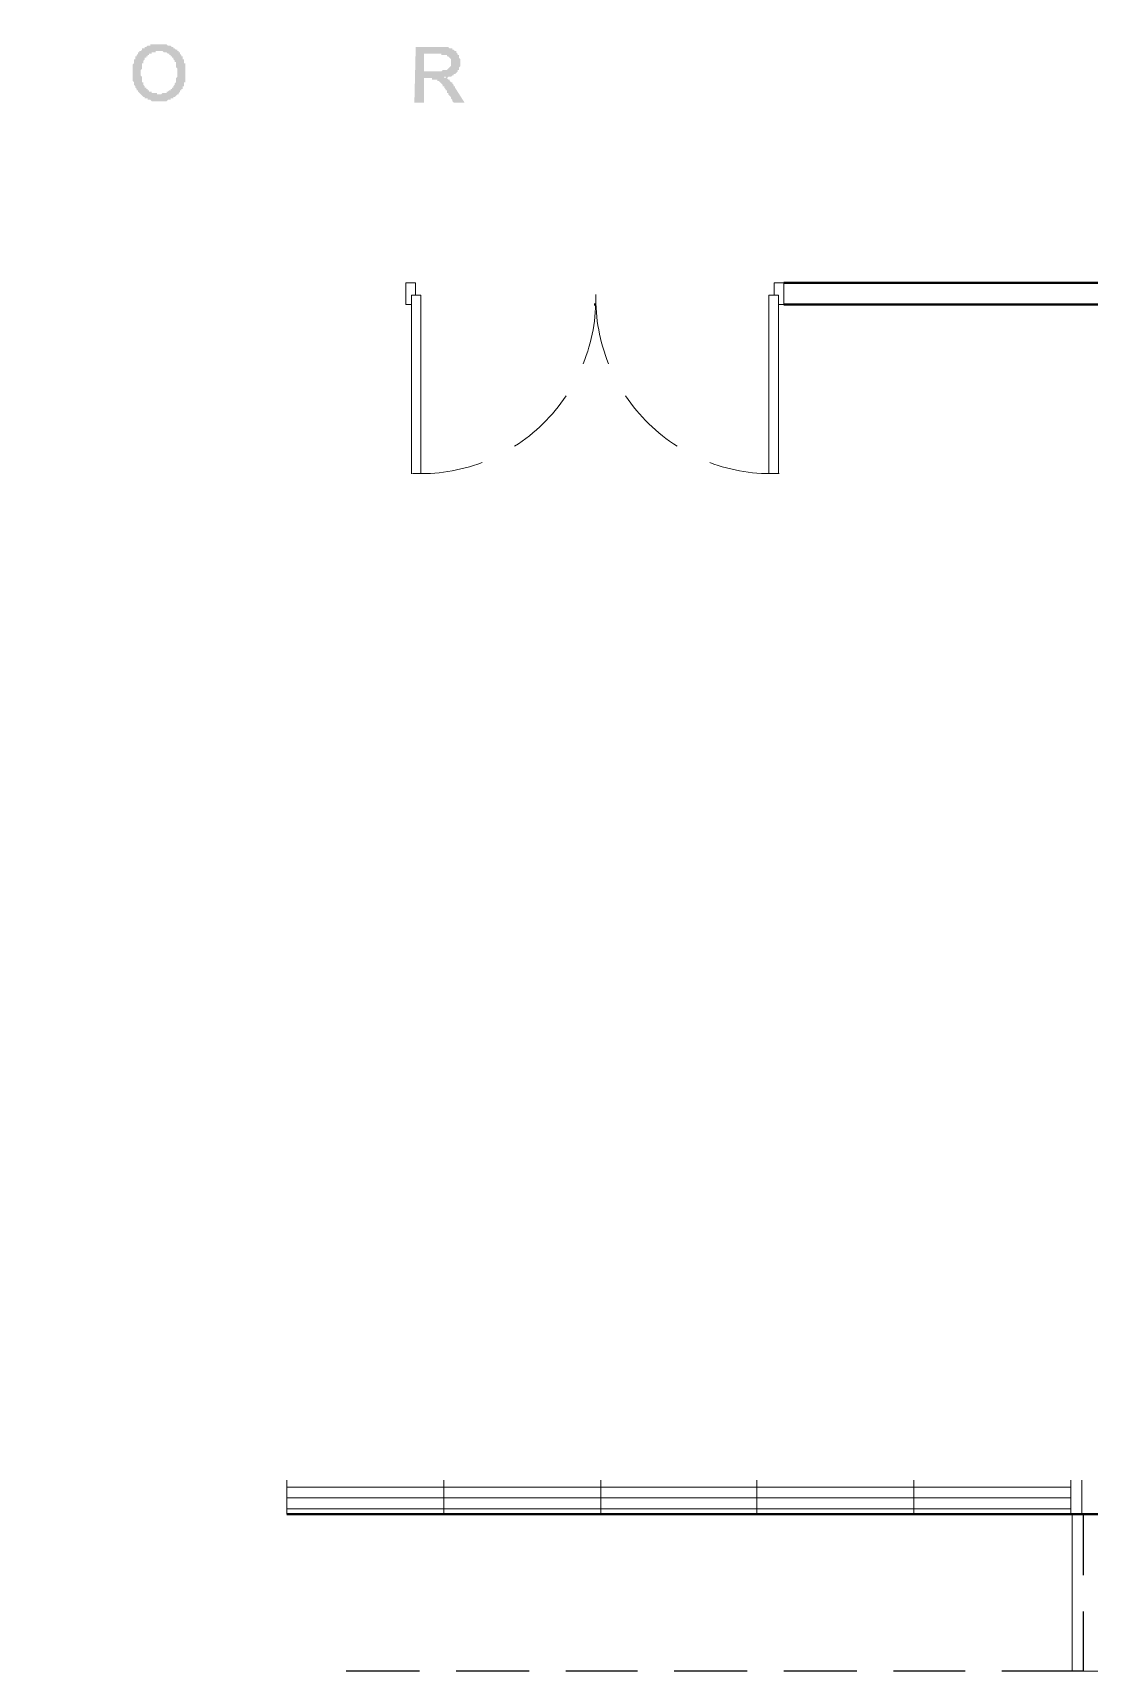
# Model space of a CAD drawing. Header units: inches. Extents: x -11 to 213, y -78 to 40.
# Drawn here: x 20.55 to 25.27, y 15.09 to 22.41 of the extents above; entities that cross this region are included whole.
import ezdxf

# ---------------------------------------------------------------- set-up
doc = ezdxf.new("R2010")
doc.units = ezdxf.units.IN
doc.header["$MEASUREMENT"] = 0
doc.layers.add('PDF_0', color=7, linetype='Continuous')

msp = doc.modelspace()

# ---------------------------------------------------------------- hatches: boundary and pattern name
at = {"layer": 'PDF_0'}
h = msp.add_hatch(color=256, dxfattribs=at)
h.paths.add_polyline_path([(21.12166, 22.35656), (21.12166, 22.35656), (21.1277, 22.35656), (21.13375, 22.35656), (21.13375, 22.35656), (21.1398, 22.35656), (21.1398, 22.35656), (21.14585, 22.35656), (21.14585, 22.35656), (21.1519, 22.35656), (21.1519, 22.35656), (21.15794, 22.35051), (21.16399, 22.35051), (21.16399, 22.35051), (21.17004, 22.35051), (21.17004, 22.35051), (21.17609, 22.34446), (21.17609, 22.34446), (21.17609, 22.34446), (21.18214, 22.34446), (21.18214, 22.33842), (21.18818, 22.33842), (21.18818, 22.33842), (21.19423, 22.33237), (21.19423, 22.33237), (21.20028, 22.33237), (21.20028, 22.32632), (21.20028, 22.32632), (21.20633, 22.32632), (21.20633, 22.32027), (21.20633, 22.32027), (21.21237, 22.32027), (21.21237, 22.31422), (21.21237, 22.31422), (21.21842, 22.30818), (21.21842, 22.30818), (21.21842, 22.30213), (21.22447, 22.30213), (21.22447, 22.30213), (21.22447, 22.29608), (21.22447, 22.29608), (21.22447, 22.29003), (21.23052, 22.29003), (21.23052, 22.28398), (21.23052, 22.28398), (21.23052, 22.27794), (21.23052, 22.27189), (21.23657, 22.27189), (21.23657, 22.26584), (21.23657, 22.26584), (21.23657, 22.25979), (21.23657, 22.25979), (21.23657, 22.25375), (21.23657, 22.25375), (21.23657, 22.2477), (21.23657, 22.24165), (21.23657, 22.24165), (21.23657, 22.2356), (21.23657, 22.2356), (21.23657, 22.22955), (21.23657, 22.22955), (21.23657, 22.22351), (21.23657, 22.22351), (21.23657, 22.21746), (21.23657, 22.21141), (21.23657, 22.21141), (21.23657, 22.20536), (21.23657, 22.20536), (21.23657, 22.19931), (21.23657, 22.19327), (21.23657, 22.19327), (21.23657, 22.18722), (21.23052, 22.18722), (21.23052, 22.18117), (21.23052, 22.18117), (21.23052, 22.17512), (21.23052, 22.17512), (21.23052, 22.16908), (21.22447, 22.16908), (21.22447, 22.16303), (21.22447, 22.16303), (21.22447, 22.15698), (21.21842, 22.15698), (21.21842, 22.15093), (21.21842, 22.15093), (21.21237, 22.15093), (21.21237, 22.14488), (21.21237, 22.14488), (21.20633, 22.13884), (21.20633, 22.13884), (21.20633, 22.13279), (21.20028, 22.13279), (21.20028, 22.13279), (21.19423, 22.12674), (21.19423, 22.12674), (21.19423, 22.12674), (21.18818, 22.12069), (21.18818, 22.12069), (21.18214, 22.12069), (21.18214, 22.11464), (21.17609, 22.11464), (21.17609, 22.11464), (21.17004, 22.11464), (21.17004, 22.1086), (21.16399, 22.1086), (21.16399, 22.1086), (21.15794, 22.1086), (21.15794, 22.1086), (21.1519, 22.10255), (21.1519, 22.10255), (21.14585, 22.10255), (21.14585, 22.10255), (21.1398, 22.10255), (21.1398, 22.10255), (21.13375, 22.10255), (21.1277, 22.10255), (21.1277, 22.10255), (21.12166, 22.10255), (21.12166, 22.10255), (21.11561, 22.10255), (21.11561, 22.10255), (21.10956, 22.10255), (21.10956, 22.10255), (21.10351, 22.10255), (21.09746, 22.10255), (21.09746, 22.10255), (21.09142, 22.10255), (21.09142, 22.10255), (21.08537, 22.10255), (21.08537, 22.10255), (21.07932, 22.1086), (21.07932, 22.1086), (21.07327, 22.1086), (21.07327, 22.1086), (21.06723, 22.1086), (21.06723, 22.11464), (21.06118, 22.11464), (21.06118, 22.11464), (21.05513, 22.11464), (21.05513, 22.12069), (21.04908, 22.12069), (21.04908, 22.12069), (21.04303, 22.12674), (21.04303, 22.12674), (21.04303, 22.12674), (21.03699, 22.13279), (21.03699, 22.13279), (21.03094, 22.13884), (21.03094, 22.13884), (21.03094, 22.13884), (21.02489, 22.14488), (21.02489, 22.14488), (21.02489, 22.15093), (21.01884, 22.15093), (21.01884, 22.15698), (21.01884, 22.15698), (21.01279, 22.16303), (21.01279, 22.16303), (21.01279, 22.16303), (21.01279, 22.16908), (21.01279, 22.16908), (21.00675, 22.17512), (21.00675, 22.17512), (21.00675, 22.18117), (21.00675, 22.18722), (21.00675, 22.18722), (21.0007, 22.19327), (21.0007, 22.19327), (21.0007, 22.19931), (21.0007, 22.19931), (21.0007, 22.20536), (21.0007, 22.20536), (21.0007, 22.21141), (21.0007, 22.21746), (21.0007, 22.21746), (21.0007, 22.22351), (21.0007, 22.22351), (21.0007, 22.22955), (21.0007, 22.22955), (21.0007, 22.2356), (21.0007, 22.24165), (21.0007, 22.24165), (21.0007, 22.2477), (21.0007, 22.25375), (21.0007, 22.25375), (21.0007, 22.25979), (21.0007, 22.25979), (21.0007, 22.26584), (21.0007, 22.26584), (21.00675, 22.27189), (21.00675, 22.27794), (21.00675, 22.27794), (21.00675, 22.28398), (21.00675, 22.28398), (21.00675, 22.29003), (21.01279, 22.29003), (21.01279, 22.29608), (21.01279, 22.29608), (21.01279, 22.30213), (21.01884, 22.30213), (21.01884, 22.30213), (21.01884, 22.30818), (21.01884, 22.30818), (21.02489, 22.31422), (21.02489, 22.31422), (21.02489, 22.32027), (21.03094, 22.32027), (21.03094, 22.32027), (21.03094, 22.32632), (21.03699, 22.32632), (21.03699, 22.32632), (21.04303, 22.33237), (21.04303, 22.33237), (21.04303, 22.33842), (21.04908, 22.33842), (21.04908, 22.33842), (21.05513, 22.33842), (21.05513, 22.34446), (21.06118, 22.34446), (21.06118, 22.34446), (21.06723, 22.35051), (21.06723, 22.35051), (21.07327, 22.35051), (21.07327, 22.35051), (21.07932, 22.35051), (21.07932, 22.35656), (21.08537, 22.35656), (21.08537, 22.35656), (21.09142, 22.35656), (21.09142, 22.35656), (21.09746, 22.35656), (21.09746, 22.35656), (21.10351, 22.35656), (21.10956, 22.35656), (21.10956, 22.35656), (21.11561, 22.35656), (21.11561, 22.35656), (21.12166, 22.35656)], flags=0)
h.paths.add_polyline_path([(21.11561, 22.13279), (21.12166, 22.13279), (21.1277, 22.13279), (21.1277, 22.13279), (21.13375, 22.13884), (21.13375, 22.13884), (21.1398, 22.13884), (21.1398, 22.13884), (21.14585, 22.13884), (21.14585, 22.13884), (21.1519, 22.13884), (21.1519, 22.14488), (21.15794, 22.14488), (21.15794, 22.14488), (21.16399, 22.15093), (21.16399, 22.15093), (21.17004, 22.15093), (21.17004, 22.15698), (21.17004, 22.15698), (21.17609, 22.15698), (21.17609, 22.15698), (21.17609, 22.16303), (21.18214, 22.16303), (21.18214, 22.16908), (21.18214, 22.16908), (21.18214, 22.16908), (21.18818, 22.17512), (21.18818, 22.17512), (21.18818, 22.18117), (21.18818, 22.18117), (21.19423, 22.18722), (21.19423, 22.18722), (21.19423, 22.19327), (21.19423, 22.19327), (21.19423, 22.19931), (21.19423, 22.20536), (21.19423, 22.20536), (21.20028, 22.21141), (21.20028, 22.21141), (21.20028, 22.21746), (21.20028, 22.22351), (21.20028, 22.22351), (21.20028, 22.22955), (21.20028, 22.2356), (21.20028, 22.2356), (21.20028, 22.24165), (21.20028, 22.2477), (21.20028, 22.2477), (21.19423, 22.25375), (21.19423, 22.25375), (21.19423, 22.25979), (21.19423, 22.25979), (21.19423, 22.26584), (21.19423, 22.27189), (21.19423, 22.27189), (21.19423, 22.27794), (21.18818, 22.27794), (21.18818, 22.28398), (21.18818, 22.28398), (21.18818, 22.28398), (21.18214, 22.29003), (21.18214, 22.29003), (21.18214, 22.29608), (21.18214, 22.29608), (21.17609, 22.29608), (21.17609, 22.30213), (21.17609, 22.30213), (21.17004, 22.30213), (21.17004, 22.30818), (21.16399, 22.30818), (21.16399, 22.31422), (21.16399, 22.31422), (21.15794, 22.31422), (21.15794, 22.31422), (21.1519, 22.32027), (21.1519, 22.32027), (21.14585, 22.32027), (21.14585, 22.32027), (21.1398, 22.32027), (21.1398, 22.32027), (21.13375, 22.32632), (21.1277, 22.32632), (21.1277, 22.32632), (21.12166, 22.32632), (21.12166, 22.32632), (21.11561, 22.32632), (21.11561, 22.32632), (21.10956, 22.32632), (21.10351, 22.32632), (21.10351, 22.32027), (21.09746, 22.32027), (21.09746, 22.32027), (21.09142, 22.32027), (21.09142, 22.32027), (21.08537, 22.32027), (21.08537, 22.31422), (21.07932, 22.31422), (21.07932, 22.31422), (21.07327, 22.31422), (21.07327, 22.30818), (21.06723, 22.30818), (21.06723, 22.30818), (21.06723, 22.30213), (21.06118, 22.30213), (21.06118, 22.30213), (21.06118, 22.29608), (21.05513, 22.29608), (21.05513, 22.29003), (21.05513, 22.29003), (21.05513, 22.29003), (21.04908, 22.28398), (21.04908, 22.28398), (21.04908, 22.27794), (21.04908, 22.27794), (21.04908, 22.27189), (21.04303, 22.27189), (21.04303, 22.26584), (21.04303, 22.26584), (21.04303, 22.25979), (21.04303, 22.25375), (21.04303, 22.25375), (21.04303, 22.2477), (21.04303, 22.2477), (21.03699, 22.24165), (21.03699, 22.2356), (21.03699, 22.2356), (21.03699, 22.22955), (21.03699, 22.22955), (21.03699, 22.22351), (21.03699, 22.21746), (21.03699, 22.21746), (21.04303, 22.21141), (21.04303, 22.20536), (21.04303, 22.20536), (21.04303, 22.19931), (21.04303, 22.19931), (21.04303, 22.19327), (21.04303, 22.19327), (21.04303, 22.18722), (21.04908, 22.18722), (21.04908, 22.18117), (21.04908, 22.18117), (21.04908, 22.17512), (21.04908, 22.17512), (21.05513, 22.16908), (21.05513, 22.16908), (21.05513, 22.16303), (21.06118, 22.16303), (21.06118, 22.16303), (21.06118, 22.15698), (21.06723, 22.15698), (21.06723, 22.15093), (21.07327, 22.15093), (21.07327, 22.15093), (21.07327, 22.14488), (21.07932, 22.14488), (21.07932, 22.14488), (21.08537, 22.14488), (21.08537, 22.13884), (21.09142, 22.13884), (21.09142, 22.13884), (21.09746, 22.13884), (21.09746, 22.13884), (21.10351, 22.13884), (21.10956, 22.13884), (21.10956, 22.13279), (21.11561, 22.13279), (21.11561, 22.13279), (21.11561, 22.13279)], flags=0)
h = msp.add_hatch(color=256, dxfattribs=at)
h.paths.add_polyline_path([(22.48248, 22.09649), (22.4341, 22.09649), (22.4341, 22.09649), (22.42805, 22.10254), (22.42805, 22.10859), (22.422, 22.11463), (22.422, 22.11463), (22.422, 22.12068), (22.41596, 22.12673), (22.41596, 22.12673), (22.40991, 22.13278), (22.40991, 22.13278), (22.40991, 22.13883), (22.40386, 22.13883), (22.40386, 22.14487), (22.40386, 22.14487), (22.40386, 22.15092), (22.39781, 22.15092), (22.39781, 22.15697), (22.39781, 22.15697), (22.39781, 22.15697), (22.39177, 22.16302), (22.39177, 22.16302), (22.39177, 22.16302), (22.39177, 22.16302), (22.39177, 22.16302), (22.39177, 22.16906), (22.38572, 22.16906), (22.38572, 22.17511), (22.38572, 22.17511), (22.37967, 22.18116), (22.37967, 22.18116), (22.37967, 22.18116), (22.37362, 22.18721), (22.37362, 22.18721), (22.37362, 22.18721), (22.36757, 22.19326), (22.36757, 22.19326), (22.36153, 22.19326), (22.36153, 22.1993), (22.35548, 22.1993), (22.35548, 22.1993), (22.35548, 22.1993), (22.35548, 22.1993), (22.34943, 22.1993), (22.34943, 22.1993), (22.34338, 22.1993), (22.33733, 22.1993), (22.33733, 22.20535), (22.33129, 22.20535), (22.30105, 22.20535), (22.30105, 22.09649), (22.25871, 22.09649), (22.26476, 22.34445), (22.37362, 22.34445), (22.37967, 22.34445), (22.37967, 22.34445), (22.38572, 22.34445), (22.39177, 22.34445), (22.39177, 22.34445), (22.39781, 22.34445), (22.39781, 22.34445), (22.40386, 22.34445), (22.40386, 22.34445), (22.40991, 22.34445), (22.40991, 22.34445), (22.41596, 22.3384), (22.41596, 22.3384), (22.422, 22.3384), (22.422, 22.3384), (22.42805, 22.3384), (22.42805, 22.33236), (22.4341, 22.33236), (22.4341, 22.33236), (22.44015, 22.32631), (22.44015, 22.32631), (22.4462, 22.32631), (22.4462, 22.32026), (22.4462, 22.32026), (22.45224, 22.31421), (22.45224, 22.31421), (22.45224, 22.30817), (22.45829, 22.30817), (22.45829, 22.30212), (22.45829, 22.30212), (22.45829, 22.29607), (22.45829, 22.29607), (22.46434, 22.29002), (22.46434, 22.29002), (22.46434, 22.28397), (22.46434, 22.28397), (22.46434, 22.27793), (22.46434, 22.27188), (22.46434, 22.27188), (22.46434, 22.27188), (22.46434, 22.26583), (22.46434, 22.26583), (22.46434, 22.25978), (22.45829, 22.25373), (22.45829, 22.25373), (22.45829, 22.24769), (22.45829, 22.24769), (22.45829, 22.24164), (22.45224, 22.24164), (22.45224, 22.23559), (22.45224, 22.23559), (22.45224, 22.23559), (22.4462, 22.22954), (22.4462, 22.22954), (22.4462, 22.22954), (22.44015, 22.2235), (22.44015, 22.2235), (22.4341, 22.2235), (22.4341, 22.21745), (22.4341, 22.21745), (22.42805, 22.21745), (22.42805, 22.21745), (22.422, 22.2114), (22.422, 22.2114), (22.41596, 22.2114), (22.41596, 22.2114), (22.40991, 22.2114), (22.40386, 22.20535), (22.40386, 22.20535), (22.39781, 22.20535), (22.39781, 22.20535), (22.39177, 22.20535), (22.39177, 22.2114), (22.39781, 22.2114), (22.39781, 22.20535), (22.40386, 22.20535), (22.40386, 22.20535), (22.40386, 22.20535), (22.40991, 22.1993), (22.40991, 22.1993), (22.41596, 22.1993), (22.41596, 22.19326), (22.41596, 22.19326), (22.422, 22.18721), (22.422, 22.18721), (22.42805, 22.18721), (22.42805, 22.18116), (22.42805, 22.18116), (22.4341, 22.17511), (22.4341, 22.16906), (22.44015, 22.16906), (22.44015, 22.16302)], flags=0)
h.paths.add_polyline_path([(22.30105, 22.23559), (22.36757, 22.23559), (22.36757, 22.23559), (22.37362, 22.23559), (22.37967, 22.23559), (22.37967, 22.23559), (22.38572, 22.24164), (22.39177, 22.24164), (22.39177, 22.24164), (22.39781, 22.24164), (22.39781, 22.24164), (22.39781, 22.24164), (22.40386, 22.24164), (22.40386, 22.24164), (22.40991, 22.24769), (22.40991, 22.24769), (22.40991, 22.24769), (22.41596, 22.25373), (22.41596, 22.25373), (22.41596, 22.25373), (22.422, 22.25978), (22.422, 22.25978), (22.422, 22.26583), (22.422, 22.27188), (22.422, 22.27188), (22.422, 22.27188), (22.422, 22.27793), (22.422, 22.28397), (22.422, 22.28397), (22.422, 22.29002), (22.422, 22.29002), (22.41596, 22.29607), (22.41596, 22.29607), (22.41596, 22.29607), (22.40991, 22.30212), (22.40991, 22.30212), (22.40991, 22.30212), (22.40386, 22.30212), (22.40386, 22.30817), (22.39781, 22.30817), (22.39781, 22.30817), (22.39177, 22.30817), (22.39177, 22.30817), (22.38572, 22.30817), (22.37967, 22.30817), (22.37967, 22.31421), (22.37362, 22.31421), (22.30105, 22.31421)], flags=0)

# ---------------------------------------------------------------- linework, layer by layer
at = {"layer": 'PDF_0', "lineweight": 40}
for points in [[(11.87303, 15.79375), (-2.87168, 15.79375), (-2.87168, 28.79064), (37.12895, 28.79064), (37.12895, 15.79375), (21.68873, 15.79375)], [(23.0616, 21.19451), (23.06765, 21.19451)], [(23.9083, 21.19451), (25.69847, 21.19451)]]:
    msp.add_lwpolyline(points, dxfattribs=at)
at = {"layer": 'PDF_0', "lineweight": 13}
for points in [[(22.28747, 20.43852), (22.28747, 21.23684), (22.24514, 21.23684), (22.26328, 21.23684), (22.26328, 21.29127), (22.22095, 21.29127), (22.22095, 21.19451), (22.24514, 21.19451), (22.24514, 21.23684), (22.24514, 20.43852)], [(23.84178, 20.43852), (23.84178, 21.23684), (23.88411, 21.23684), (23.86597, 21.23684), (23.86597, 21.29127), (23.9083, 21.29127), (23.9083, 21.19451), (23.88411, 21.19451), (23.88411, 21.23684), (23.88411, 20.43852)], [(21.68873, 15.79375), (21.68873, 15.94495)], [(21.68873, 15.91471), (25.19045, 15.91471)], [(22.39029, 15.79375), (22.39029, 15.94495)], [(23.09184, 15.79375), (23.09184, 15.94495)], [(23.78734, 15.79375), (23.78734, 15.94495)], [(24.4889, 15.79375), (24.4889, 15.94495)], [(25.19045, 15.79375), (25.19045, 15.94495)], [(25.23883, 15.79375), (25.23883, 15.94495)], [(21.68873, 15.86633), (25.19045, 15.86633)], [(21.68873, 15.81795), (25.19045, 15.81795)]]:
    msp.add_lwpolyline(points, dxfattribs=at)
at = {"layer": 'PDF_0', "lineweight": 40}
msp.add_lwpolyline([(23.9083, 21.29127), (31.79473, 21.29127)], close=True, dxfattribs=at)
at = {"layer": 'PDF_0', "lineweight": 5}
msp.add_lwpolyline([(23.01248, 20.93012, 0.1011299), (23.06896, 21.2386, 0.1011299), (23.12582, 20.93012)], format="xyb", dxfattribs=at)
at = {"layer": 'PDF_0', "lineweight": 25}
for points in [[(21.68873, 15.79375), (21.79759, 15.79375)], [(21.95484, 15.79375), (22.28142, 15.79375)], [(22.44472, 15.79375), (22.7713, 15.79375)], [(22.93459, 15.79375), (23.25513, 15.79375)], [(23.41842, 15.79375), (23.74501, 15.79375)], [(23.9083, 15.79375), (24.23489, 15.79375)], [(24.39818, 15.79375), (24.71872, 15.79375)], [(24.88201, 15.79375), (25.24488, 15.79375), (25.24488, 15.5216)], [(25.24488, 15.35831), (25.24488, 15.0922), (24.88201, 15.0922)], [(22.28142, 15.0922), (21.95484, 15.0922)], [(22.7713, 15.0922), (22.44472, 15.0922)], [(23.25513, 15.0922), (22.93459, 15.0922)], [(23.74501, 15.0922), (23.41842, 15.0922)], [(24.23489, 15.0922), (23.9083, 15.0922)], [(24.71872, 15.0922), (24.39818, 15.0922)]]:
    msp.add_lwpolyline(points, dxfattribs=at)
at = {"layer": 'PDF_0', "lineweight": 20}
msp.add_lwpolyline([(26.59961, 15.79375), (26.59961, 15.0922), (25.1965, 15.0922), (25.1965, 15.79375)], dxfattribs=at)
at = {"layer": 'PDF_0', "lineweight": 5}
for centre, start, end in [((22.28592, 21.22254), 302.431662, 326.195033), ((23.85238, 21.22254), 213.804967, 237.568338), ((22.28592, 21.22254), 267.445695, 290.549926), ((23.85238, 21.22254), 249.450074, 272.554305)]:
    msp.add_arc(centre, 0.7832, start, end, dxfattribs=at)

doc.saveas('drawing.dxf')
